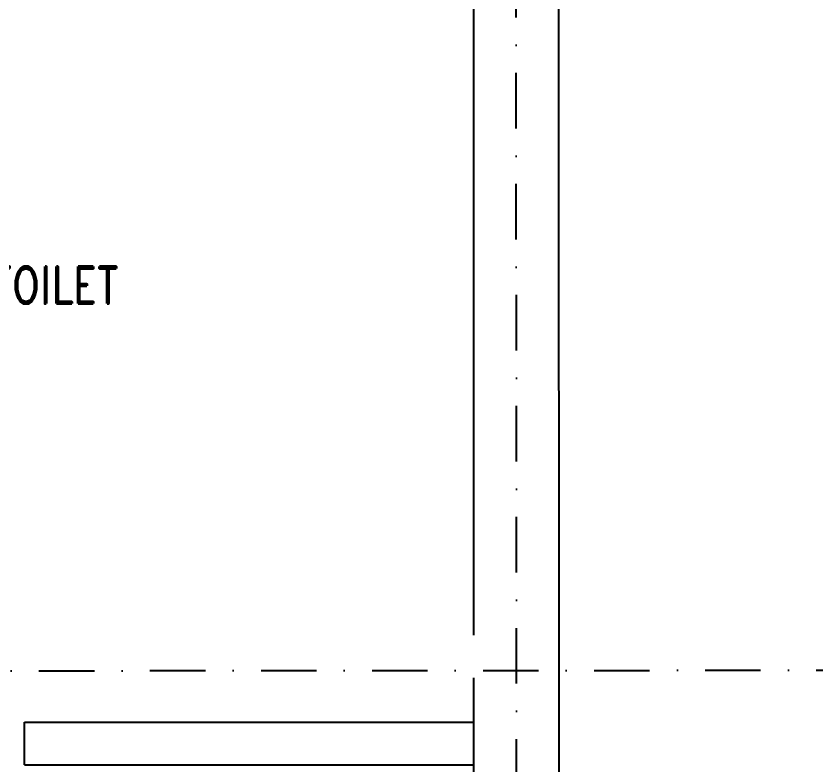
# Model space of a CAD drawing. Extents: x -437689 to -407696, y -55787 to -37037.
# Drawn here: x -423906 to -422815, y -40499 to -39487 of the extents above; entities that cross this region are included whole.
import ezdxf

# ---------------------------------------------------------------- set-up
doc = ezdxf.new("R2010")
doc.units = 0
doc.header["$LTSCALE"] = 150
doc.header["$MEASUREMENT"] = 0
doc.linetypes.add('DASHDOT', pattern=[1, 0.5, -0.25, 0, -0.25])
for name, color, linetype in [('GRID', 252, 'DASHDOT'), ('TXT', 7, 'CONTINUOUS'), ('WALL', 7, 'CONTINUOUS')]:
    doc.layers.add(name, color=color, linetype=linetype)
doc.styles.add('TESTI', font='ROMAND.SHX')

msp = doc.modelspace()

# ---------------------------------------------------------------- linework, layer by layer
at = {"layer": 'GRID'}
for p, q in [((-423228.1, -43091.1), (-423230, -38301.7)), ((-425525.8, -40373.1), (-422815, -40371.4))]:
    msp.add_line(p, q, dxfattribs=at)
at = {"layer": 'WALL'}
for p, q in [((-423286.7, -40324.1), (-423287.3, -38814.1)), ((-423171.2, -41814), (-423172.3, -38814)), ((-423286.4, -41249.1), (-423286.7, -40381.6)), ((-423894.2, -40441.8), (-423286.7, -40441.6)), ((-423894.2, -40499.3), (-423894.2, -40441.8)), ((-423894.2, -40499.3), (-423286.7, -40499.1))]:
    msp.add_line(p, q, dxfattribs=at)

# ---------------------------------------------------------------- texts
at = {"layer": 'TXT', "style": 'TESTI', "width": 0.8}
msp.add_text('LADIES TOILET', height=50, dxfattribs=at).set_placement((-424149.3, -39875.7))

doc.saveas('drawing.dxf')
